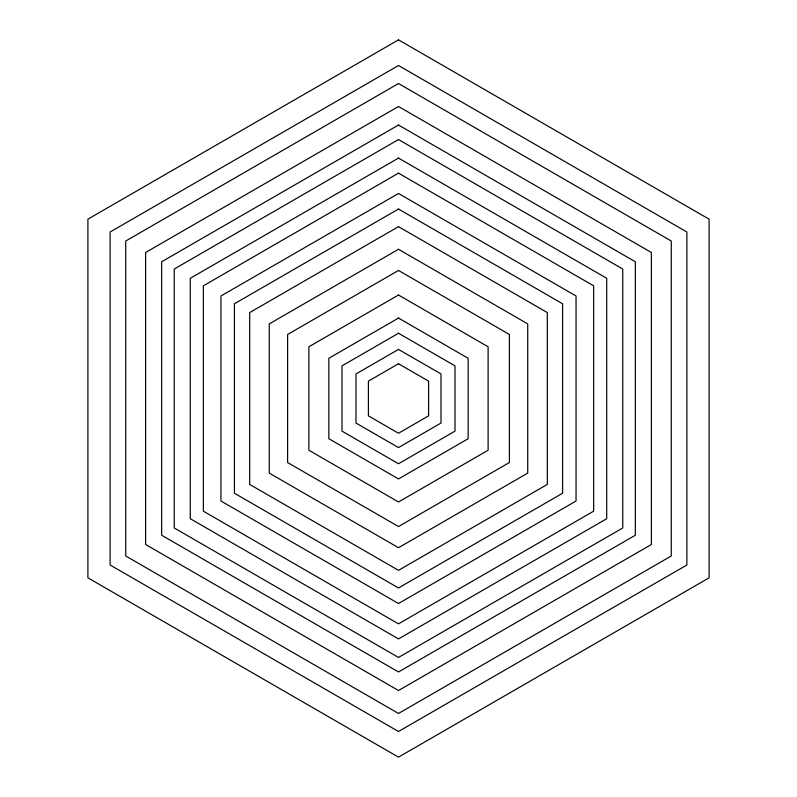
<?xml version="1.0" encoding="UTF-8"?>
<svg xmlns="http://www.w3.org/2000/svg" width="797" height="797" viewBox="0 0 797 797"><rect width="100%" height="100%" fill="white"/><g stroke="black" fill="none" stroke-linecap="round" stroke-linejoin="round"><path stroke-width="1.2" d="M398.5 39.85L87.899 219.175L87.899 577.825L398.5 757.15L709.101 577.825L709.101 219.175L398.5 39.85M398.5 65.503L110.116 232.007L110.116 564.993L398.5 731.497L686.884 564.993L686.884 232.007L398.5 65.503M398.5 83.536L125.727 241.013L125.727 555.987L398.5 713.464L671.273 555.987L671.273 241.013L398.5 83.536M398.5 106.489L145.612 252.5L145.612 544.5L398.5 690.511L651.388 544.5L651.388 252.5L398.5 106.489M398.5 125.029L161.661 261.765L161.661 535.235L398.5 671.971L635.339 535.235L635.339 261.765L398.5 125.029M398.5 139.545L174.244 269.027L174.244 527.973L398.5 657.455L622.756 527.973L622.756 269.027L398.5 139.545M398.5 158.075L190.284 278.292L190.284 518.708L398.5 638.925L606.716 518.708L606.716 278.292L398.5 158.075M398.5 173.148L203.345 285.824L203.345 511.176L398.5 623.852L593.655 511.176L593.655 285.824L398.5 173.148M398.5 193.472L220.948 295.986L220.948 501.014L398.5 603.528L576.052 501.014L576.052 295.986L398.5 193.472M398.5 209.033L234.418 303.767L234.418 493.233L398.5 587.967L562.582 493.233L562.582 303.767L398.5 209.033M398.5 226.657L249.68 312.583L249.68 484.417L398.5 570.343L547.32 484.417L547.32 312.583L398.5 226.657M398.5 249.282L269.276 323.891L269.276 473.109L398.5 547.718L527.724 473.109L527.724 323.891L398.5 249.282M398.5 270.452L287.607 334.471L287.607 462.529L398.5 526.548L509.393 462.529L509.393 334.471L398.5 270.452M398.5 295.02L308.887 346.765L308.887 450.235L398.5 501.98L488.113 450.235L488.113 346.765L398.5 295.02M398.5 318.063L328.842 358.281L328.842 438.719L398.5 478.937L468.158 438.719L468.158 358.281L398.5 318.063M398.5 333.246L341.993 365.873L341.993 431.127L398.5 463.754L455.007 431.127L455.007 365.873L398.5 333.246M398.5 349.415L355.99 373.952L355.99 423.048L398.5 447.585L441.01 423.048L441.01 373.952L398.5 349.415M398.5 363.761L368.413 381.125L368.413 415.875L398.5 433.239L428.587 415.875L428.587 381.125L398.5 363.761"/></g></svg>
